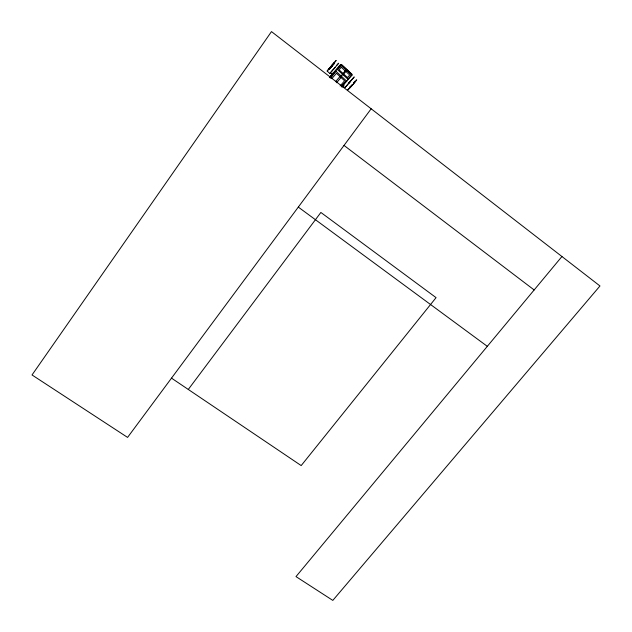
<?xml version="1.0" encoding="UTF-8"?>
<svg xmlns="http://www.w3.org/2000/svg" width="632" height="632" viewBox="0 0 632 632"><rect width="100%" height="100%" fill="white"/><g stroke="black" fill="none" stroke-linecap="round" stroke-linejoin="round"><path stroke-width="0.95" d="M333.167 74.189L332.472 73.32M335.118 67.434L333.696 69.093M331.603 65.515L331.879 65.207L327.155 71.029L329.88 73.533L330.354 72.846M345.941 71.542L345.27 70.903L345.57 70.413L346.265 71.061L342.718 75.192L342.015 74.544M353.92 82.397L353.509 82.982M334.036 63.848L333.72 64.266M330.22 68.256L330.749 67.529M371.166 108.791L127.577 437.407L32.027 374.958L271.483 31.6L599.973 285.972L332.811 600.4L295.997 576.597L561.935 256.521M348.801 88.417C343.05 95.835 360.422 76.575 355.974 80.248M188.289 389.454L320.874 212.455L436.072 297.64L301.188 465.587L171.509 378.141M327.155 71.029L334.605 62.331L328.743 69.157L333.759 63.595L329.849 68.145L331.824 65.87M330.465 77.72L334.036 72.404L329.367 77.562M329.288 69.323L329.62 68.896M350.8 86.181C345.878 92.627 358.779 77.957 353.73 82.824M330.441 67.972L330.773 67.569M332.764 74.939L332.345 75.445M331.01 72.016L332.945 69.686M332.298 75.587L332.637 75.176M349.67 87.335L350.705 86.078M332.116 75.627L331.713 76.124L332.187 75.627M331.413 65.736L336.192 60.459L331.95 65.665M331.603 66.091L331.879 65.767M345.167 70.839L345.917 70.745L345.846 71.432M331.192 67.055L331.674 66.486M332.479 65.76L332.961 65.191M333.293 73.423L333.736 72.862L333.167 73.573M333.562 73.668L334.004 73.115L333.498 73.675M331.918 66.471L332.685 65.57M345.198 70.839L345.743 70.579M329.88 76.891L340.032 65.033L341.367 65.222M330.015 77.499L340.885 64.812M330.394 77.199L334.162 72.806L333.759 72.435M341.169 65.064L340.158 65.428L341.169 65.064L352 75.097L341.746 87.011M330.315 78.107L336.09 71.369M337.559 69.654L341.707 64.796L351.874 74.221L351.384 74.789M331.966 78.494L336.461 73.28L344.598 80.793L340.095 85.976M335.489 81.741L339.961 76.543C341.114 75.437 342.196 76.045 341.043 77.539L336.579 82.737M342.386 74.118L345.57 70.413M351.503 85.336L352.008 84.751M332.274 75.445L332.709 74.947M341.865 86.063L346.36 80.849M347.829 79.15L351.787 74.884L341.217 65.373L341.635 64.812L351.874 74.221M342.433 86.055L344.693 82.516M331.966 66.36L330.615 67.901M336.382 65.696L338.152 63.737M333.143 64.788L333.53 64.353M333.672 64.132L334.257 63.477M329.888 68.785L330.473 68.138M354.157 82.144L355.16 81.07M338.681 63.192L329.88 73.533M332.235 73.328L331.753 73.897L332.132 74.718M345.27 70.903L345.917 70.745M332.416 73.296L331.618 73.904L332.313 74.781M350.942 75.145L352.008 75.113M330.686 76.828L331.128 77.444M332.653 73.383L333.009 73.818M298.304 207.091L487.312 346.336M344.013 145.423L534.151 289.962M341.035 75.721L341.738 76.377M335.647 70.958L346.771 81.228M337.109 69.244L348.232 79.529M342.757 84.957A0.932 0.901 -81.2 0 1 343.705 85.826A0.932 0.901 -81.2 0 1 342.852 86.821M342.963 84.988A0.94 0.908 -81.2 0 1 343.816 86.339A0.94 0.908 -81.2 0 1 342.252 86.442M354.11 77.057L345.072 87.524L354.11 77.057M350.318 81.449L348.856 83.116L350.318 81.449M332.645 74.489L331.437 75.903L332.645 74.489M341.296 67.229L339.068 69.804L347.505 77.57L349.709 75.018L341.296 67.229M331.05 76.425L331.05 76.425"/></g></svg>
